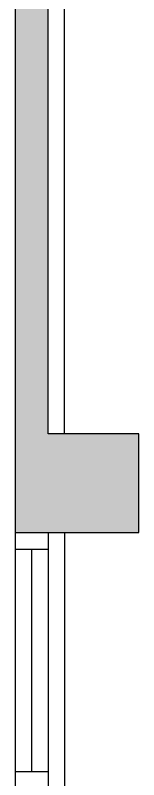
# Model space of a CAD drawing. Extents: x -899 to 851, y -1109 to 411.
# Drawn here: x -668.3 to -638.3, y -754.5 to -568.9 of the extents above; entities that cross this region are included whole.
import ezdxf

# ---------------------------------------------------------------- set-up
doc = ezdxf.new("R2010")
doc.units = 0
doc.header["$LTSCALE"] = 24
doc.header["$MEASUREMENT"] = 0
for name, color, linetype in [('ARWALL', 7, 'CONTINUOUS'), ('ARWALLTEX', 92, 'CONTINUOUS'), ('ARWINDOW', 2, 'CONTINUOUS')]:
    doc.layers.add(name, color=color, linetype=linetype)

msp = doc.modelspace()

# ---------------------------------------------------------------- linework, layer by layer
at = {"layer": 'ARWALL'}
for p, q in [((-668.31, -454.51), (-668.31, -694.51)), ((-660.31, -670.51), (-660.31, -496.51)), ((-638.31, -670.51), (-660.31, -670.51)), ((-638.31, -694.51), (-638.31, -670.51)), ((-668.31, -694.51), (-638.31, -694.51))]:
    msp.add_line(p, q, dxfattribs=at)
at = {"layer": 'ARWALLTEX'}
for points in [[(-668.31, -694.51), (-660.31, -670.51), (-668.31, -454.51), (-660.31, -496.51)], [(-668.31, -694.51), (-638.31, -694.51), (-660.31, -670.51), (-638.31, -670.51)]]:
    msp.add_solid(points, dxfattribs=at)
at = {"layer": 'ARWINDOW'}
for p, q in [((-656.31, -670.51), (-656.31, -496.51)), ((-668.31, -694.51), (-668.31, -868.51)), ((-660.31, -694.51), (-660.31, -868.51)), ((-656.31, -694.51), (-656.31, -868.51)), ((-668.31, -698.51), (-660.31, -698.51)), ((-664.31, -752.51), (-664.31, -698.51)), ((-668.31, -752.51), (-660.31, -752.51))]:
    msp.add_line(p, q, dxfattribs=at)

doc.saveas('drawing.dxf')
